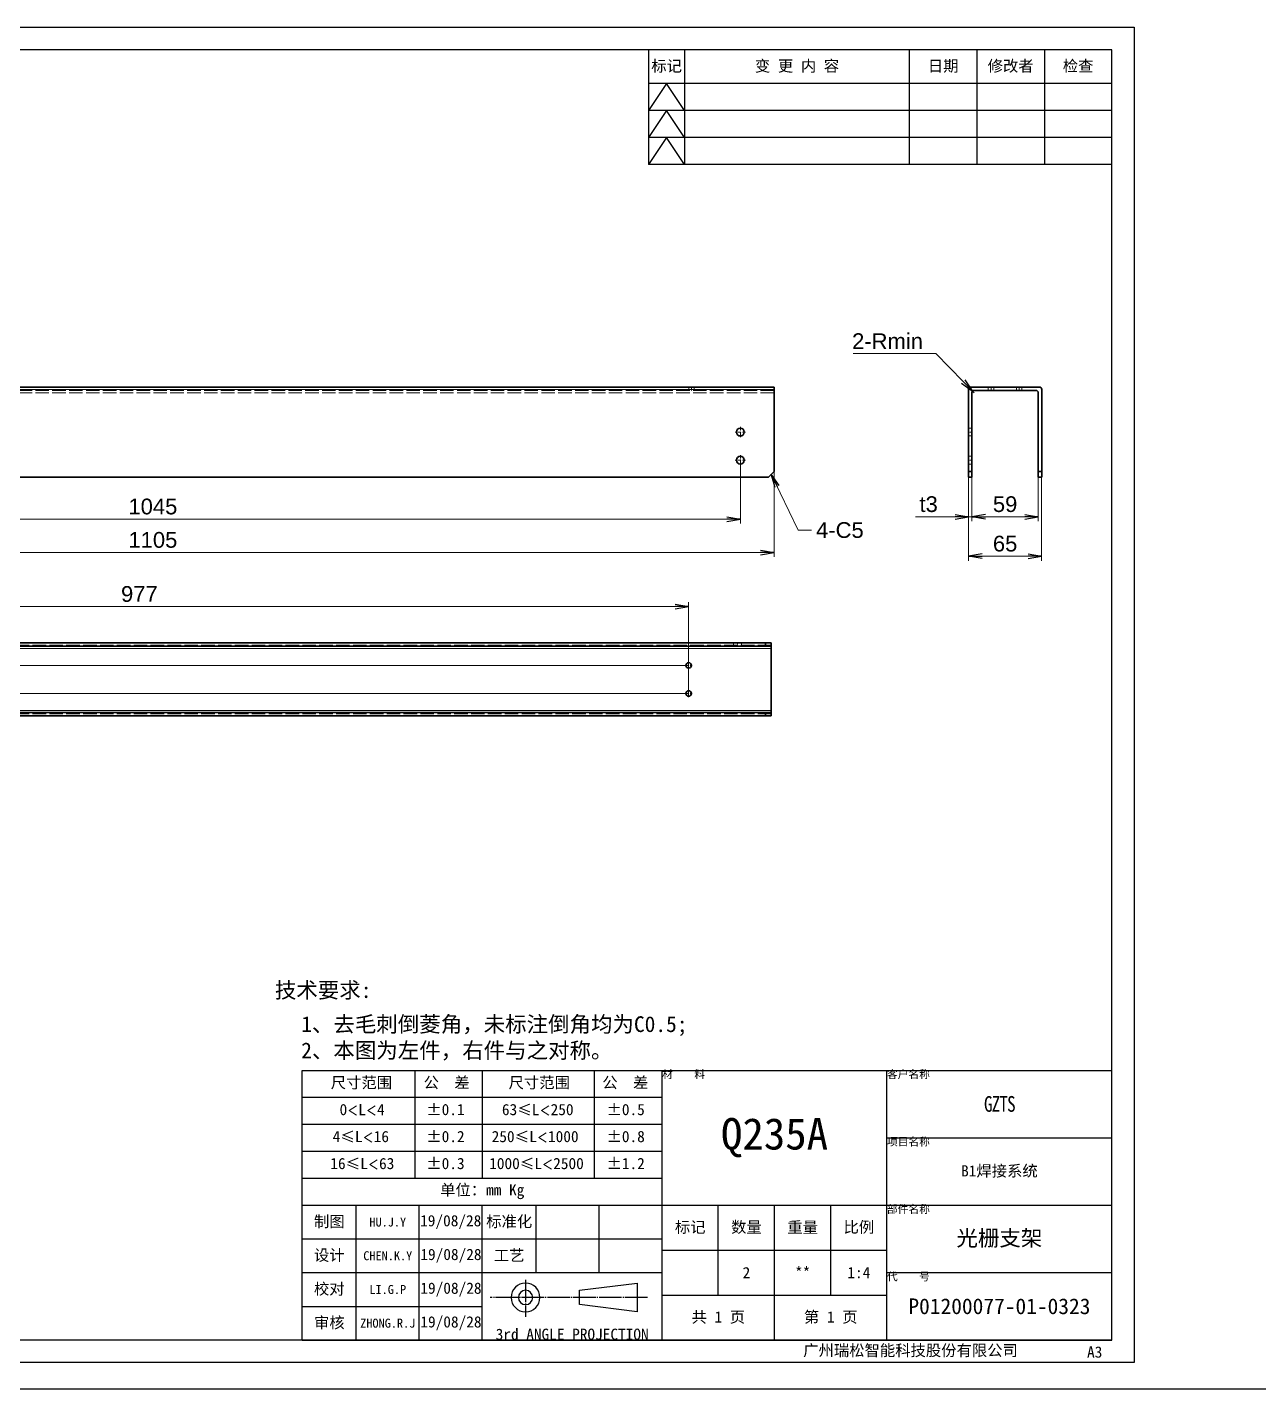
# Model space of a CAD drawing. Header units: millimetres. Extents: x -1727 to 307751, y -105919 to 6637.
# Drawn here: x 2695 to 3790, y -21091 to -19879 of the extents above; entities that cross this region are included whole.
import ezdxf

# ---------------------------------------------------------------- set-up
doc = ezdxf.new("R2010")
doc.units = ezdxf.units.MM
for name, pattern in [('CENTER-HOKUTO', [23, 20, -1, 1, -1]), ('DASHDOT', [18.5, 12, -3, 0.5, -3]), ('DASHED', [15, 12, -3]), ('HIDDEN-HOKUTO', [3.8, 2.5, -1.3])]:
    doc.linetypes.add(name, pattern=pattern)
doc.layers.add('A3', color=7, linetype='Continuous', plot=False)
for name, color, linetype in [('AM_7', 2, 'CENTER-HOKUTO'), ('AM_HID', 1, 'HIDDEN-HOKUTO'), ('AM_VIS', 7, 'Continuous'), ('TITLE_FRAME', 7, 'Continuous'), ('WORD_DIM', 253, 'Continuous')]:
    doc.layers.add(name, color=color, linetype=linetype)
doc.layers.add('SOLID LINE', color=7, linetype='Continuous', lineweight=30)
doc.styles.get("Standard").update_dxf_attribs({"font": 'arial.ttf'})
doc.dimstyles.new('STANDARD 1-4', dxfattribs={"dimscale": 4, "dimtxt": 3.5, "dimasz": 3, "dimexe": 1, "dimexo": 0, "dimgap": 1, "dimtad": 3, "dimdsep": 46, "dimtxsty": 'Standard', "dimblk1": 'OPEN', "dimblk2": 'OPEN', "dimsah": 1, "dimcen": 0, "dimclrd": 256, "dimclre": 256, "dimclrt": 3, "dimazin": 2, "dimtfac": 1, "dimtmove": 0, "dimatfit": 3, "dimldrblk": 'OPEN', "dimfxl": 0, "dimtolj": 1, "dimtzin": 0, "dimlwd": 13, "dimlwe": 13, "dimarcsym": 0})
doc.dimstyles.new('STANDARD 1-4$4', dxfattribs={"dimscale": 4, "dimtxt": 3.5, "dimasz": 3, "dimexe": 1, "dimexo": 0, "dimgap": 1, "dimtad": 3, "dimtoh": 1, "dimdsep": 46, "dimtxsty": 'Standard', "dimblk1": 'OPEN', "dimblk2": 'OPEN', "dimsah": 1, "dimcen": 0, "dimclrd": 256, "dimclre": 256, "dimclrt": 3, "dimazin": 2, "dimtfac": 1, "dimtmove": 0, "dimatfit": 3, "dimldrblk": 'OPEN', "dimfxl": 0, "dimtolj": 1, "dimtzin": 0, "dimlwd": 13, "dimlwe": 13, "dimarcsym": 0})

# ---------------------------------------------------------------- blocks, each defined once
blk = doc.blocks.new('_OPEN')
at = {"color": 0}
for p, q in [((-1, 0.17), (0, 0)), ((-1, -0.17), (0, 0)), ((0, 0), (-1, 0))]:
    blk.add_line(p, q, dxfattribs=at)
blk = doc.blocks.new('*D638')
at = {"layer": 'DEFPOINTS', "color": 0, "linetype": 'Continuous', "transparency": 16777216}
for p in [(3359.2, -20264.7), (2254.2, -20269.6), (3359.2, -20346.6)]:
    blk.add_point(p, dxfattribs=at)
at = {"layer": 'WORD_DIM', "linetype": 'Continuous', "lineweight": 13, "transparency": 16777216}
for p, q in [((3359.2, -20264.7), (3359.2, -20350.6)), ((2254.2, -20269.6), (2254.2, -20350.6)), ((2266.2, -20346.6), (3347.2, -20346.6))]:
    blk.add_line(p, q, dxfattribs=at)
at = {"layer": 'WORD_DIM', "linetype": 'Continuous', "lineweight": 13, "transparency": 16777216, "xscale": 12, "yscale": 12, "zscale": 12, "rotation": 180}
blk.add_blockref('_OPEN', (2254.2, -20346.6), dxfattribs=at)
at = {"layer": 'WORD_DIM', "linetype": 'Continuous', "lineweight": 13, "transparency": 16777216, "xscale": 12, "yscale": 12, "zscale": 12}
blk.add_blockref('_OPEN', (3359.2, -20346.6), dxfattribs=at)
at = {"layer": 'WORD_DIM', "color": 3, "linetype": 'Continuous', "transparency": 16777216, "insert": (2806.7, -20335.5), "char_height": 14, "attachment_point": 5}
blk.add_mtext('\\A1;1105', dxfattribs=at)
blk = doc.blocks.new('*D643')
at = {"layer": 'DEFPOINTS', "color": 0, "linetype": 'Continuous', "transparency": 16777216}
for p in [(2284.2, -20264.5), (3329.2, -20264.5), (3329.2, -20316.9)]:
    blk.add_point(p, dxfattribs=at)
at = {"layer": 'WORD_DIM', "linetype": 'Continuous', "lineweight": 13, "transparency": 16777216}
for p, q in [((2284.2, -20264.5), (2284.2, -20320.9)), ((3329.2, -20264.5), (3329.2, -20320.9)), ((2296.2, -20316.9), (3317.2, -20316.9))]:
    blk.add_line(p, q, dxfattribs=at)
at = {"layer": 'WORD_DIM', "linetype": 'Continuous', "lineweight": 13, "transparency": 16777216, "xscale": 12, "yscale": 12, "zscale": 12, "rotation": 180}
blk.add_blockref('_OPEN', (2284.2, -20316.9), dxfattribs=at)
at = {"layer": 'WORD_DIM', "linetype": 'Continuous', "lineweight": 13, "transparency": 16777216, "xscale": 12, "yscale": 12, "zscale": 12}
blk.add_blockref('_OPEN', (3329.2, -20316.9), dxfattribs=at)
at = {"layer": 'WORD_DIM', "color": 3, "linetype": 'Continuous', "transparency": 16777216, "insert": (2806.7, -20305.8), "char_height": 14, "attachment_point": 5}
blk.add_mtext('\\A1;1045', dxfattribs=at)
blk = doc.blocks.new('*D646')
at = {"layer": 'DEFPOINTS', "color": 0, "linetype": 'Continuous', "ltscale": 5, "transparency": 16777216}
for p in [(3283.2, -20394.7), (2306.2, -20472.1), (3283.2, -20472.1)]:
    blk.add_point(p, dxfattribs=at)
at = {"layer": 'WORD_DIM', "linetype": 'Continuous', "lineweight": 13, "ltscale": 5, "transparency": 16777216}
for p, q in [((2306.2, -20472.1), (2306.2, -20390.7)), ((2318.2, -20394.7), (3271.2, -20394.7)), ((3283.2, -20472.1), (3283.2, -20390.7))]:
    blk.add_line(p, q, dxfattribs=at)
at = {"layer": 'WORD_DIM', "linetype": 'Continuous', "lineweight": 13, "ltscale": 5, "transparency": 16777216, "xscale": 12, "yscale": 12, "zscale": 12, "rotation": 180}
blk.add_blockref('_OPEN', (2306.2, -20394.7), dxfattribs=at)
at = {"layer": 'WORD_DIM', "linetype": 'Continuous', "lineweight": 13, "ltscale": 5, "transparency": 16777216, "xscale": 12, "yscale": 12, "zscale": 12}
blk.add_blockref('_OPEN', (3283.2, -20394.7), dxfattribs=at)
at = {"layer": 'WORD_DIM', "color": 3, "linetype": 'Continuous', "ltscale": 5, "transparency": 16777216, "insert": (2794.7, -20383.6), "char_height": 14, "attachment_point": 5}
blk.add_mtext('\\A1;977', dxfattribs=at)
blk = doc.blocks.new('*D647')
at = {"layer": 'DEFPOINTS', "color": 0, "linetype": 'Continuous', "ltscale": 5, "transparency": 16777216}
for p in [(2200.7, -20427.1), (2251.7, -20427.1), (3283.2, -20447.1)]:
    blk.add_point(p, dxfattribs=at)
at = {"layer": 'WORD_DIM', "linetype": 'Continuous', "lineweight": 13, "ltscale": 5, "transparency": 16777216}
for p, q in [((2200.7, -20415.1), (2200.7, -20374.8)), ((2251.7, -20427.1), (2196.7, -20427.1)), ((2200.7, -20447.1), (2200.7, -20427.1)), ((3283.2, -20447.1), (2196.7, -20447.1)), ((2200.7, -20459.1), (2200.7, -20471.1))]:
    blk.add_line(p, q, dxfattribs=at)
at = {"layer": 'WORD_DIM', "linetype": 'Continuous', "lineweight": 13, "ltscale": 5, "transparency": 16777216, "xscale": 12, "yscale": 12, "zscale": 12}
for p, rotation in [((2200.7, -20427.1), 270), ((2200.7, -20447.1), 90)]:
    blk.add_blockref('_OPEN', p, dxfattribs=dict(at, rotation=rotation))
at = {"layer": 'WORD_DIM', "color": 3, "linetype": 'Continuous', "ltscale": 5, "transparency": 16777216, "insert": (2189.5, -20389), "char_height": 14, "attachment_point": 5, "rotation": 90}
blk.add_mtext('\\A1;20', dxfattribs=at)
blk = doc.blocks.new('*D648')
at = {"layer": 'DEFPOINTS', "color": 0, "linetype": 'Continuous', "ltscale": 5, "transparency": 16777216}
for p in [(3283.2, -20447.1), (2200.7, -20472.1), (3283.2, -20472.1)]:
    blk.add_point(p, dxfattribs=at)
at = {"layer": 'WORD_DIM', "linetype": 'Continuous', "lineweight": 13, "ltscale": 5, "transparency": 16777216}
for p, q in [((2200.7, -20435.1), (2200.7, -20423.1)), ((3283.2, -20447.1), (2196.7, -20447.1)), ((2200.7, -20447.1), (2200.7, -20472.1)), ((3283.2, -20472.1), (2196.7, -20472.1)), ((2200.7, -20484.1), (2200.7, -20524.5))]:
    blk.add_line(p, q, dxfattribs=at)
at = {"layer": 'WORD_DIM', "linetype": 'Continuous', "lineweight": 13, "ltscale": 5, "transparency": 16777216, "xscale": 12, "yscale": 12, "zscale": 12}
for p, rotation in [((2200.7, -20447.1), 270), ((2200.7, -20472.1), 90)]:
    blk.add_blockref('_OPEN', p, dxfattribs=dict(at, rotation=rotation))
at = {"layer": 'WORD_DIM', "color": 3, "linetype": 'Continuous', "ltscale": 5, "transparency": 16777216, "insert": (2189.5, -20510.3), "char_height": 14, "attachment_point": 5, "rotation": 90}
blk.add_mtext('\\A1;25', dxfattribs=at)
blk = doc.blocks.new('*D650')
at = {"layer": 'DEFPOINTS', "color": 0, "linetype": 'Continuous', "ltscale": 5, "transparency": 16777216}
for p in [(3532.2, -20279.5), (3597.2, -20279.5), (3597.2, -20350)]:
    blk.add_point(p, dxfattribs=at)
at = {"layer": 'WORD_DIM', "linetype": 'Continuous', "lineweight": 13, "ltscale": 5, "transparency": 16777216}
for p, q in [((3532.2, -20279.5), (3532.2, -20354)), ((3597.2, -20279.5), (3597.2, -20354)), ((3544.2, -20350), (3585.2, -20350))]:
    blk.add_line(p, q, dxfattribs=at)
at = {"layer": 'WORD_DIM', "linetype": 'Continuous', "lineweight": 13, "ltscale": 5, "transparency": 16777216, "xscale": 12, "yscale": 12, "zscale": 12, "rotation": 180}
blk.add_blockref('_OPEN', (3532.2, -20350), dxfattribs=at)
at = {"layer": 'WORD_DIM', "linetype": 'Continuous', "lineweight": 13, "ltscale": 5, "transparency": 16777216, "xscale": 12, "yscale": 12, "zscale": 12}
blk.add_blockref('_OPEN', (3597.2, -20350), dxfattribs=at)
at = {"layer": 'WORD_DIM', "color": 3, "linetype": 'Continuous', "ltscale": 5, "transparency": 16777216, "insert": (3564.7, -20338.8), "char_height": 14, "attachment_point": 5}
blk.add_mtext('\\A1;65', dxfattribs=at)
blk = doc.blocks.new('*D651')
at = {"layer": 'DEFPOINTS', "color": 0, "linetype": 'Continuous', "ltscale": 5, "transparency": 16777216}
for p in [(3532.2, -20279.5), (3535.2, -20279.5), (3532.2, -20314.9)]:
    blk.add_point(p, dxfattribs=at)
at = {"layer": 'WORD_DIM', "linetype": 'Continuous', "lineweight": 13, "ltscale": 5, "transparency": 16777216}
for p, q in [((3532.2, -20279.5), (3532.2, -20318.9)), ((3535.2, -20279.5), (3535.2, -20318.9)), ((3520.2, -20314.9), (3485.1, -20314.9)), ((3535.2, -20314.9), (3532.2, -20314.9)), ((3547.2, -20314.9), (3559.2, -20314.9))]:
    blk.add_line(p, q, dxfattribs=at)
at = {"layer": 'WORD_DIM', "linetype": 'Continuous', "lineweight": 13, "ltscale": 5, "transparency": 16777216, "xscale": 12, "yscale": 12, "zscale": 12}
blk.add_blockref('_OPEN', (3532.2, -20314.9), dxfattribs=at)
at = {"layer": 'WORD_DIM', "linetype": 'Continuous', "lineweight": 13, "ltscale": 5, "transparency": 16777216, "xscale": 12, "yscale": 12, "zscale": 12, "rotation": 180}
blk.add_blockref('_OPEN', (3535.2, -20314.9), dxfattribs=at)
at = {"layer": 'WORD_DIM', "color": 3, "linetype": 'Continuous', "ltscale": 5, "transparency": 16777216, "insert": (3496.7, -20303.7), "char_height": 14, "attachment_point": 5}
blk.add_mtext('\\A1;t3', dxfattribs=at)
blk = doc.blocks.new('*D652')
at = {"layer": 'DEFPOINTS', "color": 0, "linetype": 'Continuous', "ltscale": 5, "transparency": 16777216}
for p in [(3535.2, -20279.5), (3594.2, -20279.5), (3594.2, -20314.9)]:
    blk.add_point(p, dxfattribs=at)
at = {"layer": 'WORD_DIM', "linetype": 'Continuous', "lineweight": 13, "ltscale": 5, "transparency": 16777216}
for p, q in [((3535.2, -20279.5), (3535.2, -20318.9)), ((3594.2, -20279.5), (3594.2, -20318.9)), ((3547.2, -20314.9), (3582.2, -20314.9))]:
    blk.add_line(p, q, dxfattribs=at)
at = {"layer": 'WORD_DIM', "linetype": 'Continuous', "lineweight": 13, "ltscale": 5, "transparency": 16777216, "xscale": 12, "yscale": 12, "zscale": 12, "rotation": 180}
blk.add_blockref('_OPEN', (3535.2, -20314.9), dxfattribs=at)
at = {"layer": 'WORD_DIM', "linetype": 'Continuous', "lineweight": 13, "ltscale": 5, "transparency": 16777216, "xscale": 12, "yscale": 12, "zscale": 12}
blk.add_blockref('_OPEN', (3594.2, -20314.9), dxfattribs=at)
at = {"layer": 'WORD_DIM', "color": 3, "linetype": 'Continuous', "ltscale": 5, "transparency": 16777216, "insert": (3564.7, -20303.7), "char_height": 14, "attachment_point": 5}
blk.add_mtext('\\A1;59', dxfattribs=at)
blk = doc.blocks.new('*D653')
at = {"layer": 'DEFPOINTS', "color": 0, "linetype": 'Continuous', "ltscale": 5, "transparency": 16777216}
for p in [(3535.8, -20203.1), (3537.2, -20204.5)]:
    blk.add_point(p, dxfattribs=at)
at = {"layer": 'WORD_DIM', "linetype": 'ByBlock', "lineweight": 13, "ltscale": 5, "transparency": 16777216}
for p, q in [((3429.6, -20169.6), (3503.1, -20169.6)), ((3503.1, -20169.6), (3527.4, -20194.5)), ((3537.2, -20204.5), (3535.8, -20203.1))]:
    blk.add_line(p, q, dxfattribs=at)
at = {"layer": 'WORD_DIM', "linetype": 'Continuous', "lineweight": 13, "ltscale": 5, "transparency": 16777216, "xscale": 12, "yscale": 12, "zscale": 12, "rotation": 314.3732391637171}
blk.add_blockref('_OPEN', (3535.8, -20203.1), dxfattribs=at)
at = {"layer": 'WORD_DIM', "color": 3, "linetype": 'Continuous', "ltscale": 5, "transparency": 16777216, "insert": (3460.1, -20158.6), "char_height": 14, "attachment_point": 5}
blk.add_mtext('\\A1;2-Rmin', dxfattribs=at)

msp = doc.modelspace()

# ---------------------------------------------------------------- linework, layer by layer
msp.add_line((-591.11251, -21090.61879), (40486.51144, -21090.61879))
at = {"layer": 'A3', "linetype": 'Continuous'}
msp.add_lwpolyline([(1999.6192, -19879.32226), (3679.6192, -19879.32226), (3679.6192, -21067.32226), (1999.6192, -21067.32226)], close=True, dxfattribs=at)
at = {"layer": 'AM_7', "linetype": 'DASHDOT', "lineweight": 13, "ltscale": 0.090015}
for p, q in [((3285.71458, -20199.18004), (3285.71458, -20202.78063)), ((3552.21849, -20199.18004), (3552.21849, -20202.78063)), ((3577.21849, -20199.18004), (3577.21849, -20202.78063))]:
    msp.add_line(p, q, dxfattribs=at)
at = {"layer": 'AM_7', "linetype": 'DASHDOT', "lineweight": 13, "ltscale": 0.227499}
for p, q in [((3333.76451, -20239.48009), (3324.66453, -20239.48009)), ((3329.21458, -20234.93011), (3329.21458, -20244.03008)), ((3333.76451, -20264.48009), (3324.66453, -20264.48009)), ((3329.21458, -20259.93011), (3329.21458, -20269.03008))]:
    msp.add_line(p, q, dxfattribs=at)
at = {"layer": 'AM_7', "linetype": 'DASHDOT', "lineweight": 13, "ltscale": 0.08999}
for p, q in [((3531.91868, -20239.48009), (3535.51829, -20239.48009)), ((3531.91868, -20264.48009), (3535.51829, -20264.48009))]:
    msp.add_line(p, q, dxfattribs=at)
at = {"layer": 'AM_7', "linetype": 'DASHDOT', "lineweight": 13, "ltscale": 0.090027}
msp.add_line((3326.71458, -20426.78535), (3326.71458, -20430.38642), dxfattribs=at)
at = {"layer": 'AM_7', "linetype": 'DASHDOT', "lineweight": 13, "ltscale": 0.159802}
for p, q in [((3283.21458, -20443.88935), (3283.21458, -20450.28144)), ((3286.41063, -20447.08564), (3280.01854, -20447.08564)), ((3283.21458, -20468.88935), (3283.21458, -20475.28144)), ((3286.41063, -20472.08564), (3280.01854, -20472.08564))]:
    msp.add_line(p, q, dxfattribs=at)
at = {"layer": 'AM_HID', "linetype": 'DASHED', "lineweight": 13}
for p, q in [((3359.21458, -20201.48009), (2254.21458, -20201.48009)), ((3359.21458, -20202.48009), (2254.21458, -20202.48009)), ((3359.21458, -20204.48009), (2254.21458, -20204.48009)), ((3359.21458, -20204.48009), (2254.21458, -20204.48009)), ((3356.71458, -20429.08564), (2251.71458, -20429.08564)), ((3356.71458, -20490.08564), (2251.71458, -20490.08564))]:
    msp.add_line(p, q, dxfattribs=at)
at = {"layer": 'AM_HID', "linetype": 'DASHED', "lineweight": 13, "ltscale": 0.075}
for p, q in [((3283.25609, -20199.48009), (3283.25609, -20202.48009)), ((3283.25609, -20199.48009), (3283.25609, -20202.48009)), ((3288.17308, -20199.48009), (3288.17308, -20202.48009)), ((3288.17308, -20199.48009), (3288.17308, -20202.48009)), ((3549.75999, -20199.48009), (3549.75999, -20202.48009)), ((3549.75999, -20199.48009), (3549.75999, -20202.48009)), ((3554.67699, -20199.48009), (3554.67699, -20202.48009)), ((3554.67699, -20199.48009), (3554.67699, -20202.48009)), ((3574.75999, -20199.48009), (3574.75999, -20202.48009)), ((3574.75999, -20199.48009), (3574.75999, -20202.48009)), ((3579.67699, -20199.48009), (3579.67699, -20202.48009)), ((3579.67699, -20199.48009), (3579.67699, -20202.48009)), ((3532.21849, -20235.98009), (3535.21849, -20235.98009)), ((3532.21849, -20235.98009), (3535.21849, -20235.98009)), ((3532.21849, -20242.98009), (3535.21849, -20242.98009)), ((3532.21849, -20242.98009), (3535.21849, -20242.98009)), ((3532.21849, -20260.98009), (3535.21849, -20260.98009)), ((3532.21849, -20260.98009), (3535.21849, -20260.98009)), ((3532.21849, -20267.98009), (3535.21849, -20267.98009)), ((3532.21849, -20267.98009), (3535.21849, -20267.98009)), ((3535.21849, -20274.48009), (3532.21849, -20274.48009)), ((3597.21849, -20274.48009), (3594.21849, -20274.48009)), ((3323.21458, -20427.08564), (3323.21458, -20430.08564)), ((3323.21458, -20427.08564), (3323.21458, -20430.08564)), ((3330.21458, -20427.08564), (3330.21458, -20430.08564)), ((3330.21458, -20427.08564), (3330.21458, -20430.08564))]:
    msp.add_line(p, q, dxfattribs=at)
at = {"layer": 'AM_VIS', "linetype": 'Continuous'}
for p, q in [((3659.6192, -19899.32226), (2099.6192, -19899.32226)), ((3659.6192, -21047.32226), (3659.6192, -19899.32226)), ((3659.6192, -21047.32226), (2099.6192, -21047.32226))]:
    msp.add_line(p, q, dxfattribs=at)
at = {"layer": 'AM_VIS', "lineweight": 35}
for p, q in [((3359.21458, -20199.48009), (2254.21458, -20199.48009)), ((3359.21458, -20274.48009), (3359.21458, -20201.48009)), ((3532.21849, -20274.48009), (3532.21849, -20201.48009)), ((3595.21849, -20199.48009), (3534.21849, -20199.48009)), ((3592.21849, -20202.48009), (3537.21849, -20202.48009)), ((3597.21849, -20201.48009), (3597.21849, -20274.48009)), ((3535.21849, -20274.48009), (3535.21849, -20204.48009)), ((3594.21849, -20274.48009), (3594.21849, -20204.48009)), ((3354.21458, -20279.48009), (2259.21458, -20279.48009)), ((3351.71458, -20427.08564), (2256.71458, -20427.08564)), ((3351.71458, -20430.08564), (2256.71458, -20430.08564)), ((3356.71458, -20487.08564), (3356.71458, -20432.08564)), ((3351.71458, -20489.08564), (2256.71458, -20489.08564)), ((3351.71458, -20492.08564), (2256.71458, -20492.08564))]:
    msp.add_line(p, q, dxfattribs=at)
at = {"layer": 'AM_VIS', "lineweight": 13}
for p, q in [((3359.21458, -20201.48009), (2254.21458, -20201.48009)), ((3356.71458, -20432.08564), (2251.71458, -20432.08564)), ((3356.71458, -20487.08564), (2251.71458, -20487.08564))]:
    msp.add_line(p, q, dxfattribs=at)
at = {"layer": 'AM_VIS', "lineweight": 35, "ltscale": 0.05}
for p, q in [((3359.21458, -20201.48009), (3359.21458, -20199.48009)), ((3356.71458, -20432.08564), (3356.71458, -20430.08564)), ((3356.71458, -20489.08564), (3356.71458, -20487.08564))]:
    msp.add_line(p, q, dxfattribs=at)
at = {"layer": 'AM_VIS', "lineweight": 35, "ltscale": 0.176777}
msp.add_line((3354.21458, -20279.48009), (3359.21458, -20274.48009), dxfattribs=at)
at = {"layer": 'AM_VIS', "lineweight": 35, "ltscale": 0.075}
for p, q in [((3535.21849, -20274.48009), (3532.21849, -20274.48009)), ((3597.21849, -20274.48009), (3594.21849, -20274.48009)), ((3535.21849, -20279.48009), (3532.21849, -20279.48009)), ((3597.21849, -20279.48009), (3594.21849, -20279.48009)), ((3351.71458, -20430.08564), (3351.71458, -20427.08564)), ((3356.71458, -20430.08564), (3356.71458, -20427.08564)), ((3351.71458, -20492.08564), (3351.71458, -20489.08564)), ((3356.71458, -20492.08564), (3356.71458, -20489.08564))]:
    msp.add_line(p, q, dxfattribs=at)
at = {"layer": 'AM_VIS', "lineweight": 35, "ltscale": 0.125}
for p, q in [((3532.21849, -20279.48009), (3532.21849, -20274.48009)), ((3535.21849, -20279.48009), (3535.21849, -20274.48009)), ((3594.21849, -20279.48009), (3594.21849, -20274.48009)), ((3597.21849, -20279.48009), (3597.21849, -20274.48009)), ((3351.71458, -20427.08564), (3356.71458, -20427.08564)), ((3351.71458, -20430.08564), (3356.71458, -20430.08564)), ((3351.71458, -20489.08564), (3356.71458, -20489.08564)), ((3351.71458, -20492.08564), (3356.71458, -20492.08564))]:
    msp.add_line(p, q, dxfattribs=at)
at = {"layer": 'AM_VIS', "lineweight": 35}
for centre, radius in [((3329.21458, -20239.48009), 3.5), ((3329.21458, -20264.48009), 3.5), ((3283.21458, -20447.08564), 2.4585), ((3283.21458, -20472.08564), 2.4585)]:
    msp.add_circle(centre, radius, dxfattribs=at)
for centre, start, end in [((3534.21849, -20201.48009), 90.0000025, 180.00000501), ((3537.21849, -20204.48009), 90.0000025, 179.99999499), ((3592.21849, -20204.48009), 0, 90.0000025), ((3595.21849, -20201.48009), 0, 90.0000025)]:
    msp.add_arc(centre, 2, start, end, dxfattribs=at)
at = {"layer": 'TITLE_FRAME', "linetype": 'Continuous'}
for p, q in [((3247.6192, -19899.32226), (3247.6192, -20001.32226)), ((3279.6192, -19899.32226), (3279.6192, -20001.32226)), ((3479.6192, -20001.32226), (3479.6192, -19899.32226)), ((3539.6192, -19899.32226), (3539.6192, -20001.32226)), ((3599.6192, -19899.32226), (3599.6192, -20001.32226)), ((3659.6192, -20001.32226), (3659.6192, -19899.32226)), ((3659.6192, -19929.32226), (3247.6192, -19929.32226)), ((3263.6192, -19929.32226), (3247.6192, -19953.32226)), ((3279.6192, -19953.32226), (3263.6192, -19929.32226)), ((3659.6192, -19953.32226), (3247.6192, -19953.32226)), ((3263.6192, -19953.32226), (3247.6192, -19977.32226)), ((3279.6192, -19977.32226), (3263.6192, -19953.32226)), ((3659.6192, -19977.32226), (3247.6192, -19977.32226)), ((3263.6192, -19977.32226), (3247.6192, -20001.32226)), ((3279.6192, -20001.32226), (3263.6192, -19977.32226)), ((3659.6192, -20001.32226), (3247.6192, -20001.32226)), ((2939.6192, -20807.32226), (3659.6192, -20807.32226)), ((2939.6192, -21047.32226), (2939.6192, -20807.32226)), ((3039.6192, -20807.32226), (3039.6192, -20903.32226)), ((3099.6192, -20807.32226), (3099.6192, -20903.32226)), ((3199.6192, -20903.32226), (3199.6192, -20807.32226)), ((3259.6192, -21047.32226), (3259.6192, -20807.32226)), ((3459.6192, -21047.32226), (3459.6192, -20807.32226)), ((3659.6192, -21047.32226), (3659.6192, -20807.32226)), ((2939.6192, -20831.32226), (3259.6192, -20831.32226)), ((2939.6192, -20855.32226), (3259.6192, -20855.32226)), ((3459.6192, -20867.32226), (3659.6192, -20867.32226)), ((2939.6192, -20879.32226), (3259.6192, -20879.32226)), ((2939.6192, -20903.32226), (3259.6192, -20903.32226)), ((2939.6192, -20927.32226), (3659.6192, -20927.32226)), ((2987.6192, -21047.32226), (2987.6192, -20927.32226)), ((3043.6192, -21047.32226), (3043.6192, -20927.32226)), ((3099.6192, -21047.32226), (3099.6192, -20927.32226)), ((3147.6192, -20987.32226), (3147.6192, -20927.32226)), ((3203.6192, -20987.32226), (3203.6192, -20927.32226)), ((3309.6192, -21007.32226), (3309.6192, -20927.32226)), ((3359.6192, -21047.32226), (3359.6192, -20927.32226)), ((3409.6192, -21007.32226), (3409.6192, -20927.32226)), ((2939.6192, -20957.32226), (3259.6192, -20957.32226)), ((3259.6192, -20967.32226), (3459.6192, -20967.32226)), ((2939.6192, -20987.32226), (3259.6192, -20987.32226)), ((3459.6192, -20987.32226), (3659.6192, -20987.32226)), ((3259.6192, -21007.32226), (3459.6192, -21007.32226)), ((2939.6192, -21017.32226), (3099.6192, -21017.32226)), ((2939.6192, -21047.32226), (3659.6192, -21047.32226)), ((2939.6192, -21047.32226), (3659.6192, -21047.32226))]:
    msp.add_line(p, q, dxfattribs=at)
at = {"layer": 'TITLE_FRAME', "color": 2, "linetype": 'CENTER-HOKUTO'}
for p, q in [((3138.15714, -20993.64859), (3138.15714, -21026.72379)), ((3246.57954, -21009.39259), (3106.54754, -21009.39259))]:
    msp.add_line(p, q, dxfattribs=at)
at = {"layer": 'TITLE_FRAME', "color": 3, "linetype": 'Continuous'}
for p, q in [((3186.15714, -21002.99259), (3237.35714, -20996.59259)), ((3186.15714, -21015.79259), (3186.15714, -21002.99259)), ((3237.35714, -20996.59259), (3237.35714, -21022.19259)), ((3237.35714, -21022.19259), (3186.15714, -21015.79259))]:
    msp.add_line(p, q, dxfattribs=at)
for radius in [12.8, 6.4]:
    msp.add_arc((3138.15714, -21009.39259), radius, 0, 359.98938268, dxfattribs=at)

# ---------------------------------------------------------------- texts
at = {"layer": 'SOLID LINE', "ltscale": 0.5}
for s, insert, char_height, width, attachment_point in [('\\pt60;{\\fSimHei|b0|i0|c134|p2;\\C3;标记}', (3263.6192, -19914.32226), 10, 32, 5), ('\\pt60;{\\fSimHei|b0|i0|c134|p2;\\C3;变 更 内 容}', (3379.6192, -19914.32226), 10, 200, 5), ('\\pt60;{\\fSimHei|b0|i0|c134|p2;\\C3;日期}', (3509.6192, -19914.32226), 10, 60, 5), ('\\pt60;{\\fSimHei|b0|i0|c134|p2;\\C3;修改者}', (3569.6192, -19914.32226), 10, 60, 5), ('\\pt60;{\\fSimHei|b0|i0|c134|p2;\\C3;检查}', (3629.6192, -19914.32226), 10, 60, 5), ('\\pt84;{\\fSimHei|b0|i0|c134|p2;\\C3;技术要求:}', (2915.22075, -20728.93026), 14, 120.242104, 1), ('\\pt84;{\\fSimHei|b0|i0|c134|p2;\\C3;\\P1、去毛刺倒菱角，未标注倒角均为C0.5;\\P2、本图为左件，右件与之对称。}', (2938.61805, -20735.89509), 14, 446.3637409, 1), ('{\\fSimHei|b0|i0|c134|p2;\\C3;材    料}', (3259.6192, -20807.32226), 7, 200, 1), ('\\pt42;{\\fSimHei|b0|i0|c134|p2;\\C3;客户名称}', (3459.6192, -20807.32226), 7, 200, 1), ('\\pt60;{\\fSimHei|b0|i0|c134|p2;\\C3;尺寸范围}', (2964.89905, -20813.20651), 10, 181.2060754, 1), ('\\pt60;{\\fSimHei|b0|i0|c134|p2;\\C3;公  差}', (3047.51401, -20813.20651), 10, 181.2060754, 1), ('\\pt60;{\\fSimHei|b0|i0|c134|p2;\\C3;尺寸范围}', (3123.08886, -20813.20651), 10, 181.2060754, 1), ('\\pt60;{\\fSimHei|b0|i0|c134|p2;\\C3;公  差}', (3206.44344, -20813.20651), 10, 181.2060754, 1), ('{\\fSimHei|b0|i0|c134|p2;\\W0.8;\\T0.9;\\C3;GZTS}', (3559.6192, -20837.32226), 14, 200, 5), ('\\pt60;{\\fSimHei|b0|i0|c134|p2;\\C3;0\\Fromans,bigfont|c134;\\H0.9583x;<\\fSimHei|b0|i0|c134|p2;\\H1.044x;L\\Fromans,bigfont|c134;\\H0.9583x;<\\fSimHei|b0|i0|c134|p2;\\H1.044x;4}', (2972.74133, -20837.20651), 10, 181.2060754, 1), ('\\pt60;{\\fSimHei|b0|i0|c134|p2;\\C3;%%P0.1}', (3049.94856, -20837.20651), 10, 181.2060754, 1), ('\\pt60;{\\fSimHei|b0|i0|c134|p2;\\C3;63\\H0.9583x;≤\\H1.044x;L\\Fromans,bigfont|c134;\\H0.9579x;<\\fSimHei|b0|i0|c134|p2;\\H1.044x;250}', (3117.15392, -20837.20651), 10, 181.2060754, 1), ('\\pt60;{\\fSimHei|b0|i0|c134|p2;\\C3;%%P0.5}', (3210.22987, -20837.20651), 10, 181.2060754, 1), ('\\pt168;{\\fSimHei|b0|i0|c134|p2;\\C3;Q235A}', (3359.6192, -20867.32226), 28, 200, 5), ('\\pt60;{\\fSimHei|b0|i0|c134|p2;\\C3;4\\H0.9583x;≤\\H1.043x;L\\Fromans,bigfont|c134;\\H0.9588x;<\\fSimHei|b0|i0|c134|p2;\\H1.043x;16}', (2966.60526, -20861.20651), 10, 181.2060754, 1), ('\\pt60;{\\fSimHei|b0|i0|c134|p2;\\C3;%%P0.2}', (3049.94856, -20861.20651), 10, 181.2060754, 1), ('\\pt60;{\\fSimHei|b0|i0|c134|p2;\\C3;250\\H0.9583x;≤\\H1.044x;L\\Fromans,bigfont|c134;\\H0.9579x;<\\fSimHei|b0|i0|c134|p2;\\H1.044x;1000}', (3108.02336, -20861.20651), 10, 181.2060754, 1), ('\\pt60;{\\fSimHei|b0|i0|c134|p2;\\C3;%%P0.8}', (3210.22987, -20861.20651), 10, 181.2060754, 1), ('\\pt42;{\\fSimHei|b0|i0|c134|p2;\\C3;项目名称}', (3459.6192, -20867.32226), 7, 200, 1), ('\\pt60;{\\fSimHei|b0|i0|c134|p2;\\C3;16\\H0.9583x;≤\\H1.044x;L\\Fromans,bigfont|c134;\\H0.9579x;<\\fSimHei|b0|i0|c134|p2;\\H1.044x;63}', (2964.54507, -20885.20651), 10, 181.2060754, 1), ('\\pt60;{\\fSimHei|b0|i0|c134|p2;\\C3;%%P0.3}', (3049.94856, -20885.20651), 10, 181.2060754, 1), ('\\pt60;{\\fSimHei|b0|i0|c134|p2;\\C3;%%P1.2}', (3210.22987, -20885.20651), 10, 181.2060754, 1), ('{\\fSimHei|b0|i0|c134|p2;\\C3;B1焊接系统}', (3559.6192, -20897.32226), 10, 200, 5), ('\\pt60;{\\fSimHei|b0|i0|c134|p2;\\C3;单位：mm Kg}', (3099.6192, -20915.32226), 10, 320, 5), ('\\pt42;{\\fSimHei|b0|i0|c134|p2;\\C3;部件名称}', (3459.6192, -20927.32226), 7, 200, 1), ('\\pt60;{\\fSimHei|b0|i0|c134|p2;\\C3;制图}', (2963.6192, -20942.32226), 10, 48, 5), ('\\pt288;{\\fSimHei|b0|i0|c134|p2;\\H0.8x;\\C3;HU.J.Y}', (3015.6192, -20942.32226), 10, 56, 5), ('\\pt480;{\\fSimHei|b0|i0|c134|p2;\\C3;19/08/28}', (3071.6192, -20942.32226), 10, 56, 5), ('\\pt60;{\\fSimHei|b0|i0|c134|p2;\\C3;标准化}', (3123.6192, -20942.32226), 10, 48, 5), ('\\pt60;{\\fSimHei|b0|i0|c134|p2;\\C3;标记}', (3284.6192, -20947.32226), 10, 50, 5), ('\\pt60;{\\fSimHei|b0|i0|c134|p2;\\C3;数量}', (3334.6192, -20947.32226), 10, 50, 5), ('\\pt60;{\\fSimHei|b0|i0|c134|p2;\\C3;重量}', (3384.6192, -20947.32226), 10, 50, 5), ('\\pt60;{\\fSimHei|b0|i0|c134|p2;\\C3;比例}', (3434.6192, -20947.32226), 10, 50, 5), ('{\\fSimHei|b0|i0|c134|p2;\\C3;光栅支架}', (3559.6192, -20957.32226), 14, 200, 5), ('\\pt60;{\\fSimHei|b0|i0|c134|p2;\\C3;设计}', (2963.6192, -20972.32226), 10, 48, 5), ('\\pt480;{\\fSimHei|b0|i0|c134|p2;\\C3;19/08/28}', (3071.82174, -20972.32226), 10, 55.5949143, 5), ('\\pt60;{\\fSimHei|b0|i0|c134|p2;\\C3;工艺}', (3123.6192, -20972.32226), 10, 48, 5), ('\\pt2304;{\\fSimHei|b0|i0|c134|p2;\\H0.8x;\\C3;CHEN.K.Y}', (3015.6192, -20972.32226), 10, 56, 5), ('\\pt15;{\\fSimHei|b0|i0|c134|p2;\\C3;2}', (3334.6192, -20987.32226), 10, 50, 5), ('\\pt60;{\\fSimHei|b0|i0|c134|p2;\\C3;**}', (3384.6192, -20987.32226), 10, 50, 5), ('\\pt60;{\\fSimHei|b0|i0|c134|p2;\\C3;1:4}', (3434.6192, -20987.32226), 10, 50, 5), ('\\pt42;{\\fSimHei|b0|i0|c134|p2;\\C3;代    号}', (3459.6192, -20987.32226), 7, 200, 1), ('\\pt60;{\\fSimHei|b0|i0|c134|p2;\\C3;校对}', (2963.6192, -21002.32226), 10, 48, 5), ('\\pt288;{\\fSimHei|b0|i0|c134|p2;\\H0.8x;\\C3;LI.G.P}', (3015.6192, -21002.32226), 10, 56, 5), ('\\pt480;{\\fSimHei|b0|i0|c134|p2;\\C3;19/08/28}', (3071.82174, -21002.32226), 10, 55.5949143, 5), ('{\\fSimHei|b0|i0|c134|p2;\\C3;P01200077-01-0323}', (3559.6192, -21017.32226), 14, 200, 5), ('\\pt60;{\\fSimHei|b0|i0|c134|p2;\\C3;审核}', (2963.6192, -21032.32226), 10, 48, 5), ('\\pt480;{\\fSimHei|b0|i0|c134|p2;\\C3;19/08/28}', (3071.82174, -21032.32226), 10, 55.5949143, 5), ('\\pt60;{\\fSimHei|b0|i0|c134|p2;\\C3;共 1 页}', (3309.6192, -21027.32226), 10, 100, 5), ('\\pt60;{\\fSimHei|b0|i0|c134|p2;\\C3;第 1 页}', (3409.6192, -21027.32226), 10, 100, 5), ('\\pt288;{\\fSimHei|b0|i0|c134|p2;\\H0.8x;\\C3;ZHONG.R.J}', (3015.6192, -21032.32226), 10, 56, 5), ('{\\fSimHei|b0|i0|c134|p2;\\C3;3rd ANGLE PROJECTION}', (3179.6192, -21047.32226), 10, 160, 8), ('\\pt60;{\\fSimHei|b0|i0|c134|p2;\\C3;广州瑞松智能科技股份有限公司}', (3385.09365, -21051.46417), 10, 314.2472326, 1), ('\\pt60;{\\fSimHei|b0|i0|c134|p2;\\C3;A3}', (3637.57468, -21052.91189), 10, 314.2472326, 1)]:
    msp.add_mtext(s, dxfattribs=dict(at, insert=insert, char_height=char_height, width=width, attachment_point=attachment_point))
at = {"layer": 'SOLID LINE', "ltscale": 0.5, "insert": (3105.82857, -20885.20651), "char_height": 10, "width": 181.2060754, "attachment_point": 1, "line_spacing_factor": 0.72}
msp.add_mtext('\\pt60;{\\fSimHei|b0|i0|c134|p2;\\C3;1000\\H0.9583x;≤\\H1.044x;L\\Fromans,bigfont|c134;\\H0.9579x;<\\fSimHei|b0|i0|c134|p2;\\H1.044x;2500}', dxfattribs=at)
at = {"layer": 'WORD_DIM', "color": 3, "linetype": 'Continuous', "ltscale": 5, "insert": (3396.5419, -20319.65141), "char_height": 14, "attachment_point": 1}
msp.add_mtext('\\A1;4-C5', dxfattribs=at)

# ---------------------------------------------------------------- dimensions: what is measured, and where the dimension line sits
at = {"layer": 'WORD_DIM', "linetype": 'Continuous', "ltscale": 5}
dim = msp.add_radius_dim(center=(3537.21751, -20204.47997), mpoint=(3535.81885, -20203.05037), text='2-Rmin', dimstyle='STANDARD 1-4$4', dxfattribs=at)
dim.commit()
dim.dimension.update_dxf_attribs({"geometry": '*D653', "text_midpoint": (3460.13833, -20169.64692), "dimtype": 164})
at = {"layer": 'WORD_DIM', "linetype": 'Continuous'}
for base, p1, p2, picture, middle in [((3359.21458, -20346.62727), (2254.21458, -20269.59028), (3359.21458, -20264.71658), '*D638', (2806.71458, -20335.47925)), ((3329.21458, -20316.92075), (2284.21458, -20264.48009), (3329.21458, -20264.47768), '*D643', (2806.71458, -20305.77273))]:
    dim = msp.add_linear_dim(base=base, p1=p1, p2=p2, dimstyle='STANDARD 1-4', dxfattribs=at)
    dim.commit()
    dim.dimension.update_dxf_attribs({"geometry": picture, "text_midpoint": middle})
at = {"layer": 'WORD_DIM', "linetype": 'Continuous', "ltscale": 5}
dim = msp.add_linear_dim(base=(3532.21849, -20314.88779), p1=(3535.21849, -20279.48003), p2=(3532.21849, -20279.48009), text='t<>', dimstyle='STANDARD 1-4', dxfattribs=at)
dim.commit()
dim.dimension.update_dxf_attribs({"geometry": '*D651', "text_midpoint": (3496.67893, -20303.73499)})
for base, p1, p2, picture, middle in [((3597.21849, -20349.96286), (3532.21849, -20279.48009), (3597.21849, -20279.48009), '*D650', (3564.71849, -20338.81483)), ((3594.21849, -20314.88779), (3535.21849, -20279.48003), (3594.21849, -20279.48003), '*D652', (3564.71849, -20303.73976)), ((3283.21458, -20394.70243), (2306.21458, -20472.08539), (3283.21458, -20472.08539), '*D646', (2794.71458, -20383.55441))]:
    dim = msp.add_linear_dim(base=base, p1=p1, p2=p2, dimstyle='STANDARD 1-4', dxfattribs=at)
    dim.commit()
    dim.dimension.update_dxf_attribs({"geometry": picture, "text_midpoint": middle})
for base, p2, picture, middle in [((2200.69746, -20427.08686), (2251.71458, -20427.08686), '*D647', (2189.54944, -20388.96408)), ((2200.69746, -20472.08539), (3283.21458, -20472.08539), '*D648', (2189.54944, -20510.28458))]:
    dim = msp.add_linear_dim(base=base, p1=(3283.21458, -20447.08539), p2=p2, angle=90, dimstyle='STANDARD 1-4', dxfattribs=at)
    dim.commit()
    dim.dimension.update_dxf_attribs({"geometry": picture, "text_midpoint": middle})

# ---------------------------------------------------------------- leaders
at = {"layer": 'WORD_DIM', "linetype": 'Continuous', "ltscale": 5, "annotation_type": 0, "has_hookline": 1, "hookline_direction": 0, "text_width": 41.36016}
msp.add_leader([(3356.7147, -20276.97861), (3380.5419, -20326.65141), (3392.5419, -20326.65141)], dimstyle='STANDARD 1-4', override={"dimgap": 1, "dimtad": 0}, dxfattribs=at)

doc.saveas('drawing.dxf')
